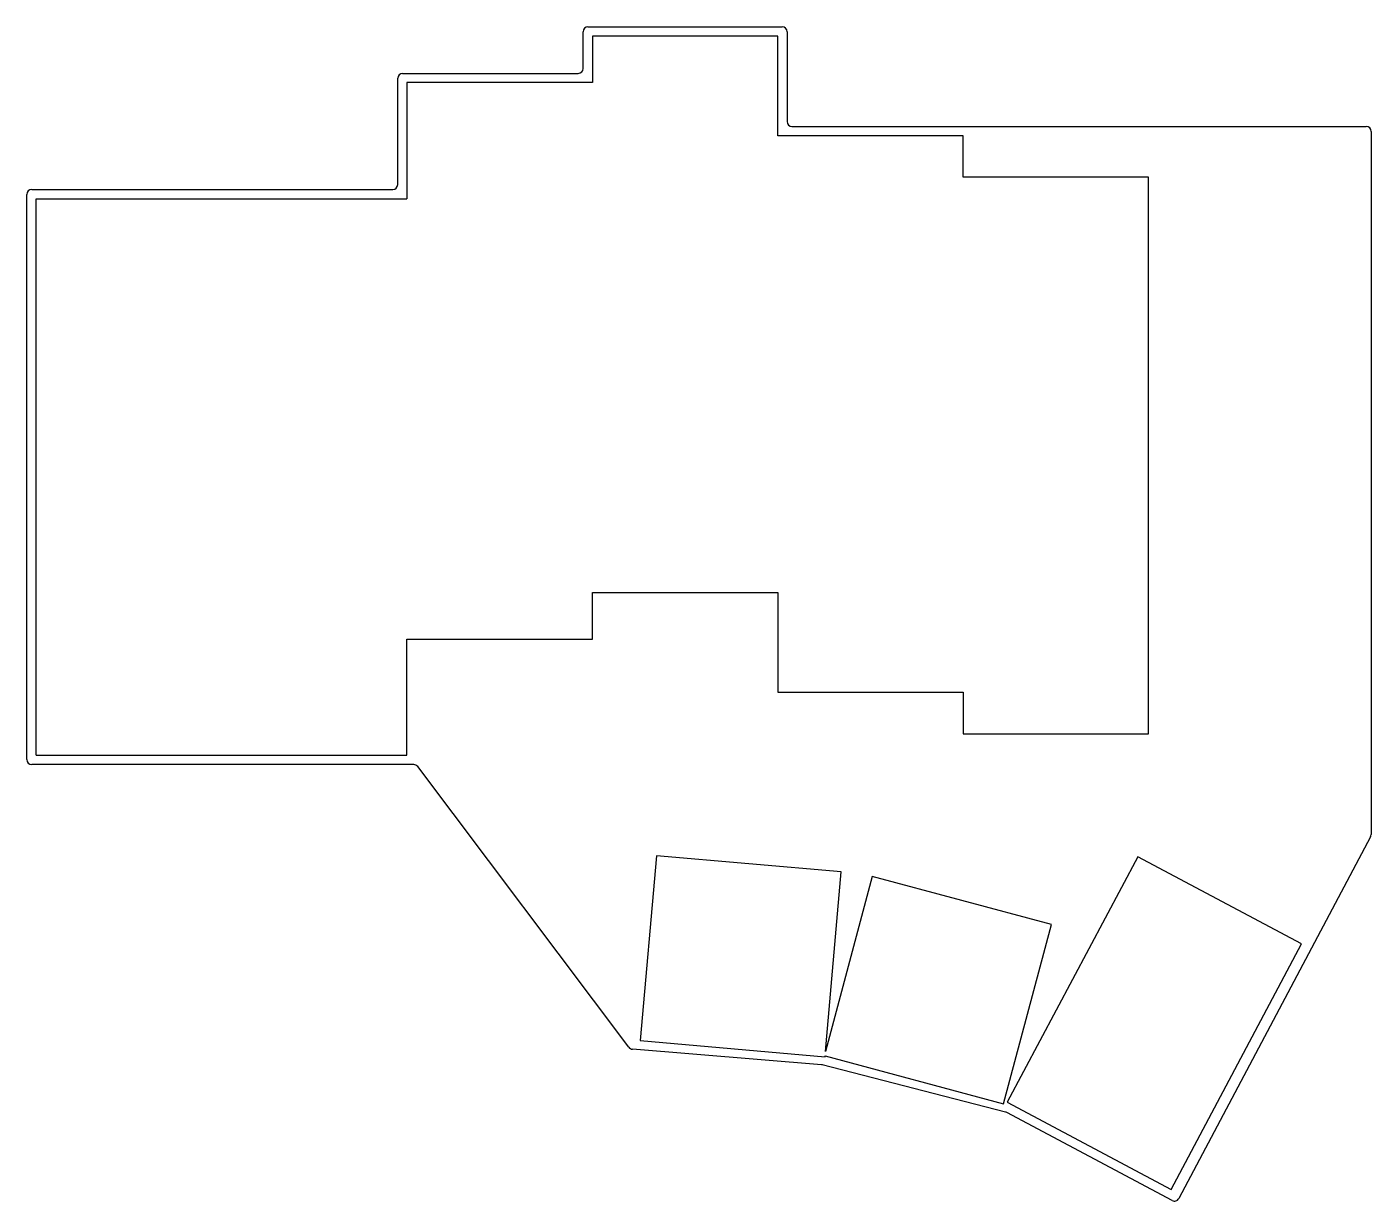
# Model space of a CAD drawing. Header units: millimetres. Extents: x -10 to 127, y -55 to 65.
import ezdxf

# ---------------------------------------------------------------- set-up
doc = ezdxf.new("R2010")
doc.units = ezdxf.units.MM

msp = doc.modelspace()

# ---------------------------------------------------------------- linework, layer by layer
for p, q in [((47.05, 65.11), (66.95, 65.11)), ((46.55, 60.85), (46.55, 64.61)), ((66.5, 64.16), (47.5, 64.16)), ((47.5, 64.16), (47.5, 59.4)), ((66.5, 53.96), (66.5, 64.16)), ((67.45, 64.61), (67.45, 55.41)), ((27.55, 48.95), (27.55, 59.85)), ((28.05, 60.35), (46.05, 60.35)), ((47.5, 59.4), (28.5, 59.4)), ((28.5, 59.4), (28.5, 47.5)), ((85.5, 53.96), (66.5, 53.96)), ((67.95, 54.91), (126.8, 54.91)), ((85.5, 49.71), (85.5, 53.96)), ((127.3, 54.41), (127.3, -17.62)), ((104.5, 49.71), (85.5, 49.71)), ((104.5, -7.29), (104.5, 49.71)), ((-9.95, 48.45), (27.05, 48.45)), ((-10.45, -9.95), (-10.45, 47.95)), ((-9.5, -9.5), (-9.5, 47.5)), ((-9.5, 47.5), (28.5, 47.5)), ((47.5, 2.4), (47.5, 7.16)), ((47.5, 7.16), (66.5, 7.16)), ((66.5, 7.16), (66.5, -3.04)), ((28.5, -9.5), (28.5, 2.4)), ((28.5, 2.4), (47.5, 2.4)), ((66.5, -3.04), (85.5, -3.04)), ((85.5, -3.04), (85.5, -7.29)), ((85.5, -7.29), (104.5, -7.29)), ((-9.5, -9.5), (28.5, -9.5)), ((29.2, -10.45), (-9.95, -10.45)), ((51.24, -39.41), (29.6, -10.65)), ((127.24, -17.85), (107.59, -54.9)), ((54.06, -19.8), (52.41, -38.73)), ((72.99, -21.45), (54.06, -19.8)), ((103.4, -19.89), (90.02, -45.05)), ((120.18, -28.81), (103.4, -19.89)), ((71.38, -39.84), (72.99, -21.45)), ((76.18, -21.93), (71.38, -39.84)), ((94.54, -26.85), (76.18, -21.93)), ((89.62, -45.2), (94.54, -26.85)), ((106.8, -53.97), (120.18, -28.81)), ((70.98, -41.2), (51.6, -39.61)), ((52.41, -38.73), (71.34, -40.38)), ((89.85, -46.05), (71.06, -41.21)), ((71.34, -40.38), (71.34, -40.3)), ((71.34, -40.3), (89.62, -45.2)), ((90.02, -45.05), (106.8, -53.97)), ((106.92, -55.11), (89.96, -46.1))]:
    msp.add_line(p, q)
for centre, start, end in [((47.05, 64.61), 90, 180), ((66.95, 64.61), 0, 90), ((46.05, 60.85), 270, 0), ((28.05, 59.85), 90, 180), ((67.95, 55.41), 180, 270), ((126.8, 54.41), 0, 90), ((-9.95, 47.95), 90, 180), ((27.05, 48.95), 270, 0), ((-9.95, -9.95), 180, 270), ((29.2, -10.95), 36.9634, 90), ((126.8, -17.62), 332.0629, 0), ((51.64, -39.11), 216.9634, 265.3165), ((70.94, -41.69), 75.546, 85.3165), ((89.73, -46.54), 62, 75.546), ((107.15, -54.67), 242, 332.0629)]:
    msp.add_arc(centre, 0.5, start, end)

doc.saveas('drawing.dxf')
